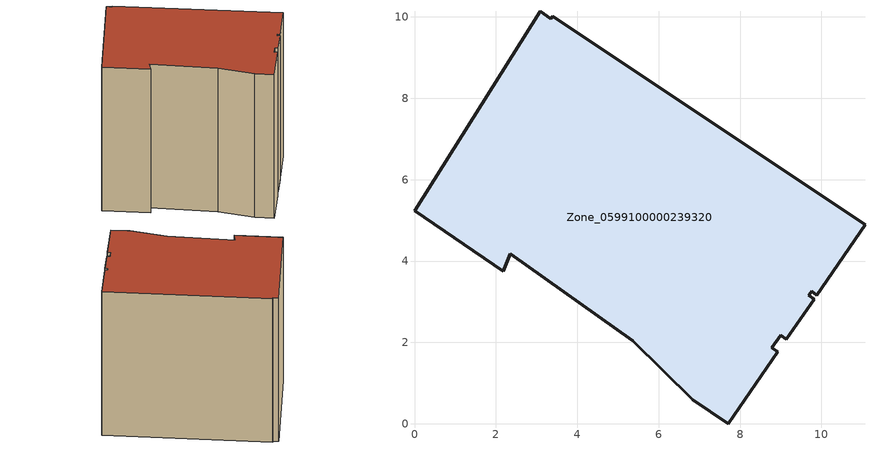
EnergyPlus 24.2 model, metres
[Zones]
Zone_0599100000239320
 floor ground (C_G): 5.36,2.04 2.35,4.18 2.19,3.75 0,5.24 3.09,10.14 3.35,9.95 3.4,10.02 11.07,4.89 9.88,3.17 9.76,3.25 9.69,3.16 9.82,3.07 9.14,2.08 9,2.18 8.78,1.87 8.92,1.77 7.71,0 6.84,0.59 z0
 wall outside (C_F): 3.35,9.95 3.09,10.14 0,5.24 2.19,3.75 2.35,4.18 5.36,2.04 6.84,0.59 7.71,0 8.92,1.77 8.78,1.87 9,2.18 9.14,2.08 9.82,3.07 9.69,3.16 9.76,3.25 9.88,3.17 11.07,4.89 3.4,10.02 3.35,9.95 z0:9.34
 roof outside (C_R): 2.35,4.18 5.36,2.04 6.84,0.59 7.71,0 8.92,1.77 8.78,1.87 9,2.18 9.14,2.08 9.82,3.07 9.69,3.16 9.76,3.25 9.88,3.17 11.07,4.89 3.4,10.02 3.35,9.95 3.09,10.14 0,5.24 2.19,3.75 z9.34
[BUILDING]
Pand.0599100000239320: North Axis=0; Terrain=City; Loads Convergence Tolerance Value=0.04; Temperature Convergence Tolerance Value=0.4; Solar Distribution=FullExterior; Maximum Number of Warmup Days=25; Minimum Number of Warmup Days=1
[Site:Location]
Rotterdam.The.Hague.AP_ZH_NLD Design_Conditions: Latitude=51.96; Longitude=4.45; Time Zone=1; Elevation=-4.5
[SITE:GROUNDTEMPERATURE:BUILDINGSURFACE]
18, 18, 18, 18, 18, 18, 18, 18, 18, 18, 18, 18
[MATERIAL] Thermal Absorptance=0.9; Solar Absorptance=0.7; Visible Absorptance=0.7
Name | Roughness | Thickness | Conductivity | Density | Specific Heat
G.TC.1946 | MediumSmooth | 0.15 | 1 | 540 | 1210
F.TC.1946 | Rough | 0.3 | 0.857143 | 1920 | 840
R.TC.1946 | MediumRough | 0.2 | 0.909091 | 1500 | 1000
[CONSTRUCTION]
C_G: G.TC.1946
C_F: F.TC.1946
C_R: R.TC.1946
[ZONE]
Zone_0599100000239320: Type=1; Multiplier=1; Ceiling Height=Autocalculate; Volume=Autocalculate; Floor Area=autocalculate; Part of Total Floor Area=Yes
[ZONEINFILTRATION:DESIGNFLOWRATE]
Infil_Zone_0599100000239320: Zone or ZoneList or Space or SpaceList=Zone_0599100000239320; Schedule=AlwaysOn; Design Flow Rate Calculation Method=Flow/Area; Flow Rate per Floor Area=0.003; Constant Term Coefficient=1; Temperature Term Coefficient=0; Velocity Term Coefficient=0; Velocity Squared Term Coefficient=0
[HVACTEMPLATE:ZONE:IDEALLOADSAIRSYSTEM]
Zone_0599100000239320: Maximum Heating Supply Air Temperature=50; Minimum Cooling Supply Air Temperature=13; Maximum Heating Supply Air Humidity Ratio=0.0156; Minimum Cooling Supply Air Humidity Ratio=0.0077; Heating Limit=NoLimit; Cooling Limit=NoLimit; Dehumidification Control Type=ConstantSensibleHeatRatio; Cooling Sensible Heat Ratio=0.7; Dehumidification Setpoint=60; Humidification Control Type=None; Humidification Setpoint=30; Outdoor Air Method=None; Outdoor Air Flow Rate per Person=0.00944; Outdoor Air Flow Rate per Zone Floor Area=0; Outdoor Air Flow Rate per Zone=0; Demand Controlled Ventilation Type=None; Outdoor Air Economizer Type=NoEconomizer; Heat Recovery Type=None; Sensible Heat Recovery Effectiveness=0.7; Latent Heat Recovery Effectiveness=0.65
[ZONECONTROL:THERMOSTAT]
ThermostatControl_Zone_0599100000239320: Zone or ZoneList=Zone_0599100000239320; Control Type Schedule=DualSetpointControlType; Control 1=Thermostat_Zone_0599100000239320; Temperature Difference Between Cutout And Setpoint=0
[THERMOSTATSETPOINT:DUALSETPOINT]
Thermostat_Zone_0599100000239320: Heating Setpoint Temperature Schedule=HeatingSetpoint_Zone_0599100000239320; Cooling Setpoint Temperature Schedule=CoolingSetpoint_Zone_0599100000239320
[SCHEDULE:COMPACT]
HeatingSetpoint_Zone_0599100000239320: Through: 12/31, For: AllDays, Until: 24:00, 21
CoolingSetpoint_Zone_0599100000239320: Through: 12/31, For: AllDays, Until: 24:00, 24
DualSetpointControlType: Through: 12/31, For: AllDays, Until: 24:00, 4
AlwaysOn: Through: 12/31, For: AllDays, Until: 24:00, 1
